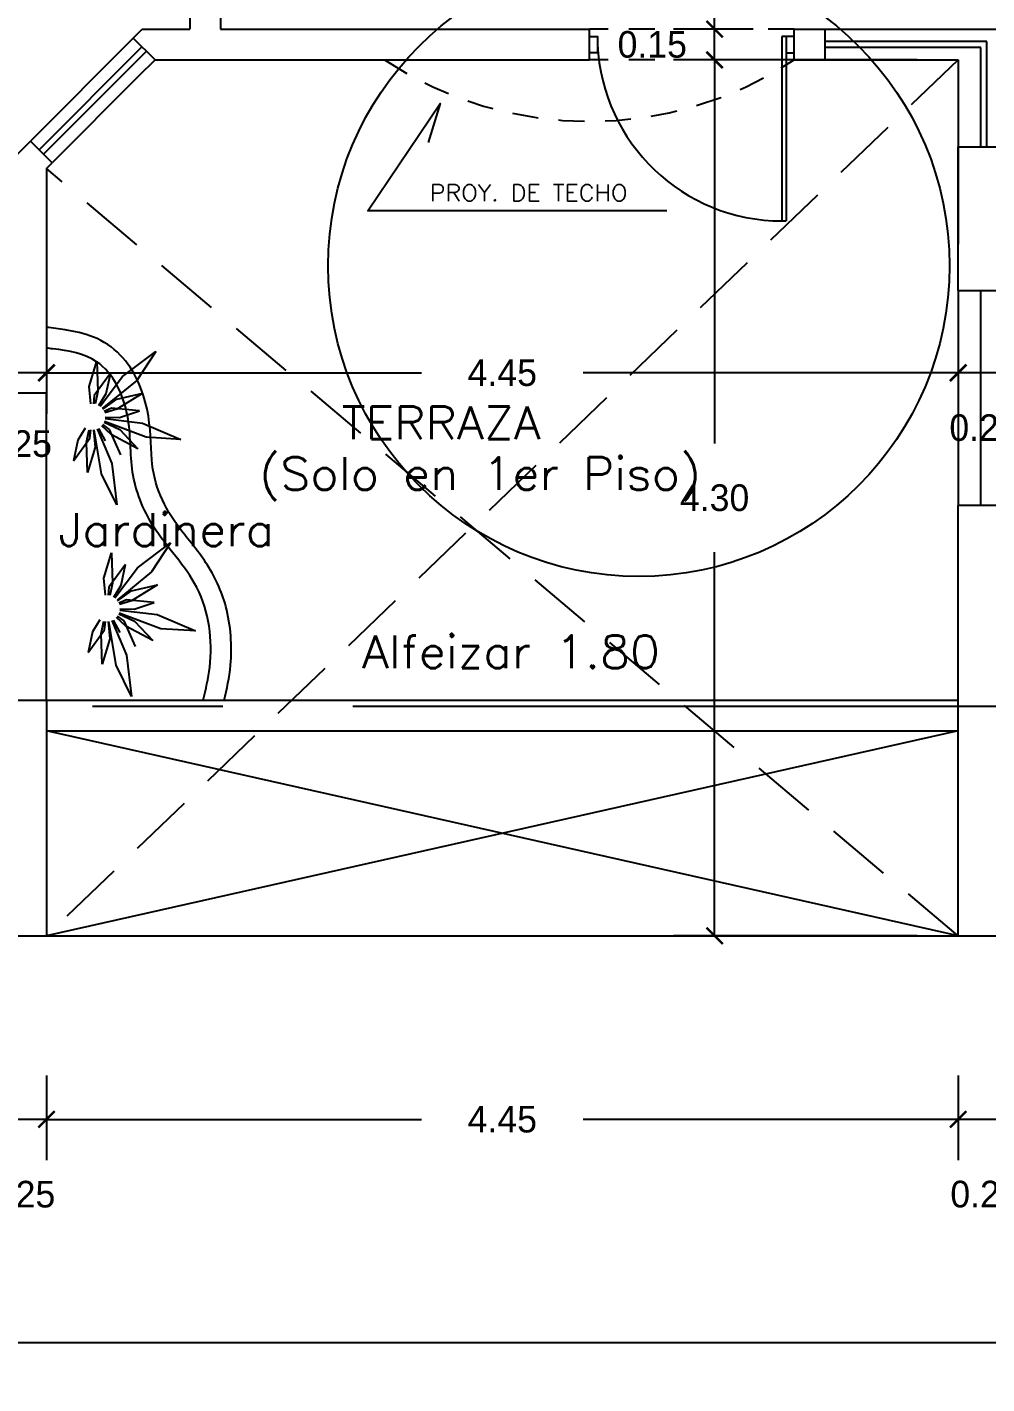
# Model space of a CAD drawing. Header units: millimetres. Extents: x 223 to 336, y 70 to 137.
# Drawn here: x 325.89 to 330.57, y 120.48 to 127.1 of the extents above; entities that cross this region are included whole.
import ezdxf

# ---------------------------------------------------------------- set-up
doc = ezdxf.new("R2010")
doc.units = ezdxf.units.MM
doc.linetypes.add('CENTERX2', pattern=[101.6, 63.5, -12.7, 12.7, -12.7])
doc.linetypes.add('HIDDEN', pattern=[9.525, 6.35, -3.175])
doc.layers.add('COTAS', color=3, linetype='Continuous', lineweight=9)
for name, color, linetype in [('linea-corte', 140, 'CENTERX2'), ('MUROS', 5, 'Continuous'), ('MUROS-BAJOS', 40, 'Continuous'), ('pisos', 8, 'Continuous'), ('PLANTAS', 3, 'Continuous'), ('PROYECCIONES', 6, 'HIDDEN'), ('PUERTAS', 2, 'Continuous'), ('TERRENO', 1, 'Continuous'), ('TEXTOS', 4, 'Continuous')]:
    doc.layers.add(name, color=color, linetype=linetype)
doc.layers.add('VENTANAS', color=250, linetype='Continuous', plot=False)
doc.styles.add('ROMANS', font='romans.shx', dxfattribs={"height": 0.05})
doc.dimstyles.new('ISO-25', dxfattribs={"dimtxt": 0.13, "dimasz": 0.08, "dimexe": 0.2, "dimexo": 0.2, "dimgap": 0.2, "dimtad": 0, "dimtih": 1, "dimtoh": 1, "dimdec": 3, "dimdsep": 46, "dimtxsty": 'Standard', "dimblk": 'ARCHTICK', "dimcen": 3, "dimadec": 0, "dimazin": 0, "dimtfac": 1, "dimtdec": 3, "dimtmove": 0, "dimatfit": 3, "dimldrblk": 'ARCHTICK', "dimfxl": 1, "dimarcsym": 0})

# ---------------------------------------------------------------- blocks, each defined once
blk = doc.blocks.new('_ARCHTICK')
at = {"color": 0, "linetype": 'ByBlock', "const_width": 0.15}
blk.add_lwpolyline([(-0.5, -0.5), (0.5, 0.5)], dxfattribs=at)
blk = doc.blocks.new('*D320')
at = {"layer": 'COTAS', "color": 0, "lineweight": -2, "ltscale": 0.05, "transparency": 16777216}
for p, q in [((298.285, 121.981), (298.285, 120.4762)), ((334.345, 121.981), (334.345, 120.4762)), ((298.285, 120.6762), (315.8658, 120.6762)), ((334.345, 120.6762), (316.7642, 120.6762))]:
    blk.add_line(p, q, dxfattribs=at)
at = {"layer": 'Defpoints', "color": 0, "ltscale": 0.05, "transparency": 16777216}
for p in [(298.285, 122.181), (334.345, 122.181), (334.345, 120.6762)]:
    blk.add_point(p, dxfattribs=at)
at = {"layer": 'COTAS', "color": 0, "lineweight": -2, "ltscale": 0.05, "transparency": 16777216, "xscale": 0.08, "yscale": 0.08, "zscale": 0.08, "rotation": 180}
blk.add_blockref('_ARCHTICK', (298.285, 120.6762), dxfattribs=at)
at = {"layer": 'COTAS', "color": 0, "lineweight": -2, "ltscale": 0.05, "transparency": 16777216, "xscale": 0.08, "yscale": 0.08, "zscale": 0.08}
blk.add_blockref('_ARCHTICK', (334.345, 120.6762), dxfattribs=at)
at = {"layer": 'COTAS', "color": 0, "ltscale": 0.05, "transparency": 16777216, "insert": (316.315, 120.6762), "char_height": 0.13, "attachment_point": 5}
blk.add_mtext('36.06', dxfattribs=at)
blk = doc.blocks.new('*D417')
at = {"layer": 'COTAS', "color": 0, "lineweight": -2, "ltscale": 0.05, "transparency": 16777216}
for p, q in [((330.2306, 128.2128), (329.0419, 128.2128)), ((329.2419, 128.2128), (329.2419, 128.1241)), ((329.2419, 127.0878), (329.2419, 127.5941)), ((329.4306, 127.0878), (329.0419, 127.0878))]:
    blk.add_line(p, q, dxfattribs=at)
at = {"layer": 'Defpoints', "color": 0, "ltscale": 0.05, "transparency": 16777216}
for p in [(329.2419, 128.2128), (330.4306, 128.2128), (329.6306, 127.0878)]:
    blk.add_point(p, dxfattribs=at)
at = {"layer": 'COTAS', "color": 0, "lineweight": -2, "ltscale": 0.05, "transparency": 16777216, "xscale": 0.08, "yscale": 0.08, "zscale": 0.08}
for p, rotation in [((329.2419, 128.2128), 90), ((329.2419, 127.0878), 270)]:
    blk.add_blockref('_ARCHTICK', p, dxfattribs=dict(at, rotation=rotation))
at = {"layer": 'COTAS', "color": 0, "ltscale": 0.05, "transparency": 16777216, "insert": (329.2419, 127.8591), "char_height": 0.13, "attachment_point": 5}
blk.add_mtext('1.125', dxfattribs=at)
blk = doc.blocks.new('*D416')
at = {"layer": 'COTAS', "color": 0, "lineweight": -2, "ltscale": 0.05, "transparency": 16777216}
for p, q in [((329.2419, 127.0878), (329.2419, 127.1678)), ((329.4306, 127.0878), (329.0419, 127.0878)), ((329.2419, 126.9378), (329.2419, 127.0878)), ((329.2419, 126.9378), (329.2419, 127.0878)), ((329.4306, 126.9378), (329.0419, 126.9378)), ((329.2419, 126.9378), (329.2419, 126.8578))]:
    blk.add_line(p, q, dxfattribs=at)
at = {"layer": 'Defpoints', "color": 0, "ltscale": 0.05, "transparency": 16777216}
for p in [(329.2419, 127.0878), (329.6306, 127.0878), (329.6306, 126.9378)]:
    blk.add_point(p, dxfattribs=at)
at = {"layer": 'COTAS', "color": 0, "lineweight": -2, "ltscale": 0.05, "transparency": 16777216, "xscale": 0.08, "yscale": 0.08, "zscale": 0.08}
for p, rotation in [((329.2419, 127.0878), 270), ((329.2419, 126.9378), 90)]:
    blk.add_blockref('_ARCHTICK', p, dxfattribs=dict(at, rotation=rotation))
at = {"layer": 'COTAS', "color": 0, "ltscale": 0.05, "transparency": 16777216, "insert": (328.9375, 127.0128), "char_height": 0.13, "attachment_point": 5}
blk.add_mtext('0.15', dxfattribs=at)
blk = doc.blocks.new('*D348')
at = {"layer": 'COTAS', "color": 0, "lineweight": -2, "ltscale": 0.05, "transparency": 16777216}
for p, q in [((325.9806, 121.981), (325.9806, 121.5672)), ((330.4306, 121.981), (330.4306, 121.5672)), ((325.9806, 121.7672), (327.8106, 121.7672)), ((330.4306, 121.7672), (328.6006, 121.7672))]:
    blk.add_line(p, q, dxfattribs=at)
at = {"layer": 'Defpoints', "color": 0, "ltscale": 0.05, "transparency": 16777216}
for p in [(325.9806, 122.181), (330.4306, 122.181), (325.9806, 121.7672)]:
    blk.add_point(p, dxfattribs=at)
at = {"layer": 'COTAS', "color": 0, "lineweight": -2, "ltscale": 0.05, "transparency": 16777216, "xscale": 0.08, "yscale": 0.08, "zscale": 0.08, "rotation": 180}
blk.add_blockref('_ARCHTICK', (325.9806, 121.7672), dxfattribs=at)
at = {"layer": 'COTAS', "color": 0, "lineweight": -2, "ltscale": 0.05, "transparency": 16777216, "xscale": 0.08, "yscale": 0.08, "zscale": 0.08}
blk.add_blockref('_ARCHTICK', (330.4306, 121.7672), dxfattribs=at)
at = {"layer": 'COTAS', "color": 0, "ltscale": 0.05, "transparency": 16777216, "insert": (328.2056, 121.7672), "char_height": 0.13, "attachment_point": 5}
blk.add_mtext('4.45', dxfattribs=at)
blk = doc.blocks.new('*D326')
at = {"layer": 'COTAS', "color": 0, "lineweight": -2, "ltscale": 0.05, "transparency": 16777216}
for p, q in [((325.9806, 126.2079), (325.9806, 125.2106)), ((330.4306, 125.6128), (330.4306, 125.2106)), ((325.9806, 125.4106), (327.8106, 125.4106)), ((330.4306, 125.4106), (328.6006, 125.4106))]:
    blk.add_line(p, q, dxfattribs=at)
at = {"layer": 'Defpoints', "color": 0, "ltscale": 0.05, "transparency": 16777216}
for p in [(325.9806, 126.4079), (330.4306, 125.8128), (325.9806, 125.4106)]:
    blk.add_point(p, dxfattribs=at)
at = {"layer": 'COTAS', "color": 0, "lineweight": -2, "ltscale": 0.05, "transparency": 16777216, "xscale": 0.08, "yscale": 0.08, "zscale": 0.08, "rotation": 180}
blk.add_blockref('_ARCHTICK', (325.9806, 125.4106), dxfattribs=at)
at = {"layer": 'COTAS', "color": 0, "lineweight": -2, "ltscale": 0.05, "transparency": 16777216, "xscale": 0.08, "yscale": 0.08, "zscale": 0.08}
blk.add_blockref('_ARCHTICK', (330.4306, 125.4106), dxfattribs=at)
at = {"layer": 'COTAS', "color": 0, "ltscale": 0.05, "transparency": 16777216, "insert": (328.2056, 125.4106), "char_height": 0.13, "attachment_point": 5}
blk.add_mtext('4.45', dxfattribs=at)
blk = doc.blocks.new('*D354')
at = {"layer": 'COTAS', "color": 0, "lineweight": -2, "ltscale": 0.05, "transparency": 16777216}
for p, q in [((325.7306, 122.131), (325.7306, 121.5672)), ((325.9806, 121.981), (325.9806, 121.5672)), ((325.7306, 121.7672), (325.6506, 121.7672)), ((325.9806, 121.7672), (325.7306, 121.7672)), ((325.9806, 121.7672), (326.0606, 121.7672))]:
    blk.add_line(p, q, dxfattribs=at)
at = {"layer": 'Defpoints', "color": 0, "ltscale": 0.05, "transparency": 16777216}
for p in [(325.7306, 122.331), (325.9806, 122.181), (325.7306, 121.7672)]:
    blk.add_point(p, dxfattribs=at)
at = {"layer": 'COTAS', "color": 0, "lineweight": -2, "ltscale": 0.05, "transparency": 16777216, "xscale": 0.08, "yscale": 0.08, "zscale": 0.08}
blk.add_blockref('_ARCHTICK', (325.7306, 121.7672), dxfattribs=at)
at = {"layer": 'COTAS', "color": 0, "lineweight": -2, "ltscale": 0.05, "transparency": 16777216, "xscale": 0.08, "yscale": 0.08, "zscale": 0.08, "rotation": 180}
blk.add_blockref('_ARCHTICK', (325.9806, 121.7672), dxfattribs=at)
at = {"layer": 'COTAS', "color": 0, "ltscale": 0.05, "transparency": 16777216, "insert": (325.8545, 121.4012), "char_height": 0.13, "attachment_point": 5}
blk.add_mtext('0.25', dxfattribs=at)
blk = doc.blocks.new('*D327')
at = {"layer": 'COTAS', "color": 0, "lineweight": -2, "ltscale": 0.05, "transparency": 16777216}
for p, q in [((325.9806, 126.2079), (325.9806, 125.2106)), ((325.7306, 125.8378), (325.7306, 125.2106)), ((325.7306, 125.4106), (325.6506, 125.4106)), ((325.9806, 125.4106), (325.7306, 125.4106)), ((325.9806, 125.4106), (326.0606, 125.4106))]:
    blk.add_line(p, q, dxfattribs=at)
at = {"layer": 'Defpoints', "color": 0, "ltscale": 0.05, "transparency": 16777216}
for p in [(325.9806, 126.4079), (325.7306, 126.0378), (325.7306, 125.4106)]:
    blk.add_point(p, dxfattribs=at)
at = {"layer": 'COTAS', "color": 0, "lineweight": -2, "ltscale": 0.05, "transparency": 16777216, "xscale": 0.08, "yscale": 0.08, "zscale": 0.08}
blk.add_blockref('_ARCHTICK', (325.7306, 125.4106), dxfattribs=at)
at = {"layer": 'COTAS', "color": 0, "lineweight": -2, "ltscale": 0.05, "transparency": 16777216, "xscale": 0.08, "yscale": 0.08, "zscale": 0.08, "rotation": 180}
blk.add_blockref('_ARCHTICK', (325.9806, 125.4106), dxfattribs=at)
at = {"layer": 'COTAS', "color": 0, "ltscale": 0.05, "transparency": 16777216, "insert": (325.838, 125.0644), "char_height": 0.13, "attachment_point": 5}
blk.add_mtext('0.25', dxfattribs=at)
blk = doc.blocks.new('*D356')
at = {"layer": 'COTAS', "color": 0, "lineweight": -2, "ltscale": 0.05, "transparency": 16777216}
for p, q in [((330.6806, 122.131), (330.6806, 121.5672)), ((330.4306, 121.981), (330.4306, 121.5672)), ((330.4306, 121.7672), (330.3506, 121.7672)), ((330.6806, 121.7672), (330.4306, 121.7672)), ((330.6806, 121.7672), (330.7606, 121.7672))]:
    blk.add_line(p, q, dxfattribs=at)
at = {"layer": 'Defpoints', "color": 0, "ltscale": 0.05, "transparency": 16777216}
for p in [(330.6806, 122.331), (330.4306, 122.181), (330.4306, 121.7672)]:
    blk.add_point(p, dxfattribs=at)
at = {"layer": 'COTAS', "color": 0, "lineweight": -2, "ltscale": 0.05, "transparency": 16777216, "xscale": 0.08, "yscale": 0.08, "zscale": 0.08}
blk.add_blockref('_ARCHTICK', (330.4306, 121.7672), dxfattribs=at)
at = {"layer": 'COTAS', "color": 0, "lineweight": -2, "ltscale": 0.05, "transparency": 16777216, "xscale": 0.08, "yscale": 0.08, "zscale": 0.08, "rotation": 180}
blk.add_blockref('_ARCHTICK', (330.6806, 121.7672), dxfattribs=at)
at = {"layer": 'COTAS', "color": 0, "ltscale": 0.05, "transparency": 16777216, "insert": (330.5615, 121.4017), "char_height": 0.13, "attachment_point": 5}
blk.add_mtext('0.25', dxfattribs=at)
blk = doc.blocks.new('*D325')
at = {"layer": 'COTAS', "color": 0, "lineweight": -2, "ltscale": 0.05, "transparency": 16777216}
for p, q in [((330.2306, 126.9378), (329.0419, 126.9378)), ((329.2419, 126.9378), (329.2419, 125.0653)), ((329.2419, 122.6628), (329.2419, 124.5353)), ((330.2306, 122.6628), (329.0419, 122.6628))]:
    blk.add_line(p, q, dxfattribs=at)
at = {"layer": 'Defpoints', "color": 0, "ltscale": 0.05, "transparency": 16777216}
for p in [(329.2419, 126.9378), (330.4306, 126.9378), (330.4306, 122.6628)]:
    blk.add_point(p, dxfattribs=at)
at = {"layer": 'COTAS', "color": 0, "lineweight": -2, "ltscale": 0.05, "transparency": 16777216, "xscale": 0.08, "yscale": 0.08, "zscale": 0.08}
for p, rotation in [((329.2419, 126.9378), 90), ((329.2419, 122.6628), 270)]:
    blk.add_blockref('_ARCHTICK', p, dxfattribs=dict(at, rotation=rotation))
at = {"layer": 'COTAS', "color": 0, "ltscale": 0.05, "transparency": 16777216, "insert": (329.2419, 124.8003), "char_height": 0.13, "attachment_point": 5}
blk.add_mtext('4.30', dxfattribs=at)
blk = doc.blocks.new('*D324')
at = {"layer": 'COTAS', "color": 0, "lineweight": -2, "ltscale": 0.05, "transparency": 16777216}
for p, q in [((330.4306, 125.6128), (330.4306, 125.2106)), ((330.6806, 125.6128), (330.6806, 125.2106)), ((330.4306, 125.4106), (330.3506, 125.4106)), ((330.6806, 125.4106), (330.4306, 125.4106)), ((330.6806, 125.4106), (330.7606, 125.4106))]:
    blk.add_line(p, q, dxfattribs=at)
at = {"layer": 'Defpoints', "color": 0, "ltscale": 0.05, "transparency": 16777216}
for p in [(330.4306, 125.8128), (330.6806, 125.8128), (330.4306, 125.4106)]:
    blk.add_point(p, dxfattribs=at)
at = {"layer": 'COTAS', "color": 0, "lineweight": -2, "ltscale": 0.05, "transparency": 16777216, "xscale": 0.08, "yscale": 0.08, "zscale": 0.08}
blk.add_blockref('_ARCHTICK', (330.4306, 125.4106), dxfattribs=at)
at = {"layer": 'COTAS', "color": 0, "lineweight": -2, "ltscale": 0.05, "transparency": 16777216, "xscale": 0.08, "yscale": 0.08, "zscale": 0.08, "rotation": 180}
blk.add_blockref('_ARCHTICK', (330.6806, 125.4106), dxfattribs=at)
at = {"layer": 'COTAS', "color": 0, "ltscale": 0.05, "transparency": 16777216, "insert": (330.5567, 125.1424), "char_height": 0.13, "attachment_point": 5}
blk.add_mtext('0.25', dxfattribs=at)

msp = doc.modelspace()

# ---------------------------------------------------------------- linework, layer by layer
at = {"layer": 'linea-corte', "ltscale": 0.05}
msp.add_line((335.73083, 123.78159), (297.15788, 123.78159), dxfattribs=at)
at = {"layer": 'MUROS'}
for p, q in [((326.68064, 127.20031), (326.68064, 127.08781)), ((326.83064, 127.20031), (326.83064, 127.08781)), ((326.40447, 127.04387), (326.4484, 127.08781)), ((326.4484, 127.08781), (326.68064, 127.08781)), ((326.83064, 127.08781), (328.63064, 127.08781)), ((329.63064, 126.93781), (329.63064, 127.08781)), ((329.63064, 127.08781), (329.78064, 127.08781)), ((329.78064, 126.93781), (329.78064, 127.08781)), ((326.51054, 126.93781), (326.40447, 127.04387)), ((326.51054, 126.93781), (327.63064, 126.93781)), ((326.51054, 126.93781), (328.63064, 126.93781)), ((329.63064, 126.93781), (329.78064, 126.93781)), ((325.5484, 126.18781), (325.90196, 126.54136)), ((326.00802, 126.4353), (325.90196, 126.54136)), ((330.43064, 126.51281), (330.43064, 126.03781)), ((330.43064, 125.81281), (330.43064, 126.51281)), ((330.43064, 126.51281), (330.68064, 126.51281)), ((325.98064, 126.40791), (326.00802, 126.4353)), ((330.43064, 125.81281), (330.68064, 125.81281)), ((325.73064, 125.31281), (325.98064, 125.31281)), ((330.43064, 123.81281), (330.43064, 124.76281)), ((325.73064, 123.81281), (330.43064, 123.81281)), ((330.43064, 122.66281), (330.43064, 123.81281)), ((325.98064, 123.66281), (330.43064, 123.66281)), ((305.24661, 122.66234), (325.98064, 122.66281)), ((330.43064, 122.66281), (333.195, 122.66281))]:
    msp.add_line(p, q, dxfattribs=at)
at = {"layer": 'MUROS', "ltscale": 0.05}
for p, q in [((328.63064, 126.93781), (328.63064, 127.08781)), ((325.98064, 126.40791), (325.98064, 125.31281)), ((330.68064, 124.76281), (330.43064, 124.76281)), ((325.73064, 123.81281), (325.98064, 123.81281)), ((325.98064, 123.81281), (325.98064, 122.66281)), ((325.98064, 123.81281), (325.98064, 122.66281))]:
    msp.add_line(p, q, dxfattribs=at)
at = {"layer": 'MUROS-BAJOS', "ltscale": 0.05}
for p, q in [((329.78064, 127.08781), (330.68064, 127.08781)), ((326.40447, 127.04387), (325.90196, 126.54136)), ((326.43229, 126.85956), (326.51054, 126.93781)), ((326.43229, 126.85956), (326.51054, 126.93781)), ((329.78064, 126.93781), (330.43064, 126.93781)), ((330.43064, 126.93781), (330.43064, 126.51281)), ((326.43229, 126.85956), (326.00802, 126.4353)), ((330.43064, 125.81281), (330.43064, 124.76281)), ((325.98064, 123.81281), (325.98064, 125.31281)), ((325.98064, 123.81281), (325.98064, 125.31281))]:
    msp.add_line(p, q, dxfattribs=at)
for points, knots in [([(326.84828, 123.81281), (326.8618, 123.8666), (326.87355, 123.9233), (326.88766, 124.07817), (326.88098, 124.17634), (326.83584, 124.34647), (326.80074, 124.42092), (326.71736, 124.5454), (326.67179, 124.59826), (326.55176, 124.75641), (326.50517, 124.86124), (326.48887, 125.05708), (326.49136, 125.14079), (326.45176, 125.32718), (326.41261, 125.42274), (326.30473, 125.53529), (326.25718, 125.56632), (326.16303, 125.60386), (326.11605, 125.61345), (326.04049, 125.62513), (326.01029, 125.62906), (325.98064, 125.63234)], [0.0920503, 0.0920503, 0.0920503, 0.0920503, 0.2495142, 0.2495142, 0.4990285, 0.4990285, 0.701201, 0.701201, 0.9033735, 0.9033735, 1.32914, 1.32914, 1.5629622, 1.5629622, 1.7967845, 1.7967845, 1.915531, 1.915531, 2.0342776, 2.0342776, 2.1177605, 2.1177605, 2.1177605, 2.1177605]), ([(326.74499, 123.81281), (326.75892, 123.86561), (326.80048, 124.04667), (326.75678, 124.3781), (326.49771, 124.62424), (326.38027, 124.92344), (326.40145, 125.2081), (326.2709, 125.48753), (326.07793, 125.51977), (325.99116, 125.53016), (325.98064, 125.53136)], [0.0670857, 0.0670857, 0.0670857, 0.0670857, 0.2310733, 0.6245672, 0.9932549, 1.2748951, 1.5517175, 1.854887, 2.0771678, 2.1078858, 2.1078858, 2.1078858, 2.1078858])]:
    msp.add_open_spline(points, degree=3, knots=knots, dxfattribs=at)
at = {"layer": 'pisos', "ltscale": 0.05}
for p, q in [((330.43064, 122.66281), (325.98064, 123.66281)), ((330.43064, 123.66281), (325.98064, 122.66281)), ((325.98064, 122.66281), (330.43064, 122.66281)), ((325.98064, 122.66281), (330.43064, 122.66281))]:
    msp.add_line(p, q, dxfattribs=at)
msp.add_lwpolyline([(329.00878, 126.20189), (327.54855, 126.20189), (327.90155, 126.72441), (327.84417, 126.53449)], dxfattribs=at)
at = {"layer": 'pisos', "color": 0, "ltscale": 0.05}
msp.add_circle((328.8719, 125.93322), 1.5165, dxfattribs=at)
at = {"layer": 'PLANTAS'}
for p, q in [((326.35254, 125.39351), (326.51477, 125.51535)), ((326.51477, 125.51535), (326.4211, 125.37394)), ((326.18939, 125.34325), (326.22664, 125.46761)), ((326.22664, 125.46761), (326.23177, 125.31878)), ((326.29435, 125.41039), (326.21401, 125.29976)), ((326.24225, 125.24719), (326.35254, 125.39351)), ((326.4211, 125.37394), (326.25331, 125.23656)), ((326.27277, 125.30954), (326.29435, 125.41039)), ((326.19738, 125.25986), (326.18939, 125.34325)), ((326.21401, 125.29976), (326.20998, 125.25983)), ((326.23177, 125.31878), (326.21793, 125.25852)), ((326.23699, 125.25077), (326.27277, 125.30954)), ((326.25593, 125.23314), (326.32415, 125.28174)), ((326.45048, 125.31167), (326.32415, 125.23281)), ((326.32415, 125.28174), (326.45048, 125.31167)), ((326.2988, 125.23868), (326.26221, 125.22221)), ((326.32415, 125.23281), (326.26505, 125.21467)), ((326.43478, 125.22442), (326.2988, 125.23868)), ((326.33666, 125.19268), (326.43478, 125.22442)), ((326.29589, 125.10982), (326.25063, 125.15194)), ((326.2883, 125.13471), (326.25574, 125.15816)), ((326.26207, 125.16906), (326.33827, 125.13428)), ((326.46659, 125.09643), (326.26373, 125.17304)), ((326.2674, 125.18794), (326.44926, 125.16558)), ((326.26786, 125.19429), (326.33666, 125.19268)), ((326.44926, 125.16558), (326.63589, 125.08601)), ((326.11267, 124.98119), (326.19301, 125.09182)), ((326.13425, 125.08203), (326.11267, 124.98119)), ((326.17003, 125.14081), (326.13425, 125.08203)), ((326.17525, 125.0728), (326.1891, 125.13305)), ((326.19301, 125.09182), (326.19704, 125.13175)), ((326.20964, 125.13171), (326.21763, 125.04833)), ((326.249, 124.91828), (326.21392, 125.13227)), ((326.22865, 125.13653), (326.30023, 124.96786)), ((326.23439, 125.13931), (326.26739, 125.07893)), ((326.34394, 125.00982), (326.2883, 125.13471)), ((326.42735, 125.03985), (326.29589, 125.10982)), ((326.33827, 125.13428), (326.42735, 125.03985)), ((326.63589, 125.08601), (326.46659, 125.09643)), ((326.18038, 124.92397), (326.17525, 125.0728)), ((326.21763, 125.04833), (326.18038, 124.92397)), ((326.30023, 124.96786), (326.32463, 124.76645)), ((326.32463, 124.76645), (326.249, 124.91828)), ((326.42423, 124.45838), (326.58646, 124.58022)), ((326.58646, 124.58022), (326.49279, 124.4388)), ((326.26108, 124.40811), (326.29833, 124.53247)), ((326.29833, 124.53247), (326.30346, 124.38365)), ((326.36604, 124.47526), (326.2857, 124.36462)), ((326.31395, 124.31206), (326.42423, 124.45838)), ((326.49279, 124.4388), (326.32501, 124.30143)), ((326.34447, 124.37441), (326.36604, 124.47526)), ((326.26907, 124.32473), (326.26108, 124.40811)), ((326.2857, 124.36462), (326.28167, 124.3247)), ((326.30346, 124.38365), (326.28962, 124.32339)), ((326.30868, 124.31563), (326.34447, 124.37441)), ((326.52217, 124.37654), (326.39585, 124.29767)), ((326.39585, 124.34661), (326.52217, 124.37654)), ((326.32763, 124.298), (326.39585, 124.34661)), ((326.37049, 124.30354), (326.3339, 124.28707)), ((326.39585, 124.29767), (326.33674, 124.27954)), ((326.50647, 124.28929), (326.37049, 124.30354)), ((326.40835, 124.25755), (326.50647, 124.28929)), ((326.35999, 124.19957), (326.32743, 124.22303)), ((326.33376, 124.23393), (326.40996, 124.19915)), ((326.53828, 124.1613), (326.33542, 124.23791)), ((326.33909, 124.2528), (326.52095, 124.23045)), ((326.33955, 124.25915), (326.40835, 124.25755)), ((326.52095, 124.23045), (326.70758, 124.15088)), ((326.18436, 124.04605), (326.2647, 124.15669)), ((326.24173, 124.20568), (326.20594, 124.1469)), ((326.24694, 124.13766), (326.26079, 124.19792)), ((326.2647, 124.15669), (326.26873, 124.19661)), ((326.28134, 124.19658), (326.28932, 124.1132)), ((326.32069, 123.98315), (326.28561, 124.19713)), ((326.30035, 124.2014), (326.37192, 124.03273)), ((326.30608, 124.20417), (326.33908, 124.14379)), ((326.36758, 124.17468), (326.32232, 124.2168)), ((326.41563, 124.07469), (326.35999, 124.19957)), ((326.49904, 124.10472), (326.36758, 124.17468)), ((326.40996, 124.19915), (326.49904, 124.10472)), ((326.70758, 124.15088), (326.53828, 124.1613)), ((326.20594, 124.1469), (326.18436, 124.04605)), ((326.25208, 123.98884), (326.24694, 124.13766)), ((326.28932, 124.1132), (326.25208, 123.98884)), ((326.37192, 124.03273), (326.39632, 123.83131)), ((326.39632, 123.83131), (326.32069, 123.98315))]:
    msp.add_line(p, q, dxfattribs=at)
at = {"layer": 'PROYECCIONES', "ltscale": 0.02}
for p, q in [((329.63064, 127.08781), (328.63064, 127.08781)), ((329.63064, 126.93781), (328.63064, 126.93781))]:
    msp.add_line(p, q, dxfattribs=at)
at = {"layer": 'PROYECCIONES', "ltscale": 0.05}
for p, q in [((330.43064, 126.93781), (325.98064, 122.66281)), ((330.43064, 122.66281), (325.98064, 126.40791))]:
    msp.add_line(p, q, dxfattribs=at)
at = {"layer": 'PROYECCIONES', "ltscale": 0.02}
msp.add_arc((328.63064, 128.45447), 1.81667, 236.601512, 303.398488, dxfattribs=at)
at = {"layer": 'PUERTAS', "color": 1}
for p, q in [((329.59064, 127.05281), (329.57064, 127.05281)), ((329.57064, 127.05281), (329.57064, 126.15192)), ((329.59064, 127.05281), (329.59064, 126.15192)), ((329.57064, 126.15192), (329.59064, 126.15192))]:
    msp.add_line(p, q, dxfattribs=at)
for points in [[(328.63064, 127.05281), (328.67064, 127.05281), (328.67064, 126.97281), (328.63064, 126.97281)], [(329.63064, 127.05281), (329.59064, 127.05281), (329.59064, 126.97281), (329.63064, 126.97281)]]:
    msp.add_lwpolyline(points, close=True, dxfattribs=at)
at = {"layer": 'PUERTAS'}
msp.add_arc((329.57064, 127.05281), 0.90089, 182.544804, 270, dxfattribs=at)
at = {"layer": 'TERRENO', "ltscale": 0.05}
for p, q in [((330.57064, 127.02781), (329.78064, 127.02781)), ((330.57064, 126.51281), (330.57064, 127.02781)), ((330.54064, 126.99781), (329.78064, 126.99781)), ((330.54064, 126.51281), (330.54064, 126.99781)), ((330.54064, 124.76281), (330.54064, 125.81281))]:
    msp.add_line(p, q, dxfattribs=at)
at = {"layer": 'VENTANAS'}
for p, q in [((326.4469, 127.00145), (325.94438, 126.49893)), ((326.46811, 126.98023), (325.9656, 126.47772))]:
    msp.add_line(p, q, dxfattribs=at)

# ---------------------------------------------------------------- texts
at = {"layer": 'TEXTOS', "style": 'ROMANS', "width": 1.065916}
for s, height, p in [('PROY. DE TECHO', 0.08, (327.85174, 126.24909)), ('TERRAZA', 0.16, (327.42135, 125.08657)), ('(Solo en 1er Piso)', 0.16, (327.01963, 124.83893)), ('Jardinera', 0.16, (326.03907, 124.56507)), ('Alfeizar 1.80', 0.16, (327.52042, 123.9692))]:
    msp.add_text(s, height=height, dxfattribs=at).set_placement(p)

# ---------------------------------------------------------------- dimensions: what is measured, and where the dimension line sits
at = {"layer": 'COTAS', "ltscale": 0.05}
for base, p1, p2, picture, middle in [((329.2419, 128.21281), (329.63064, 127.08781), (330.43064, 128.21281), '*D417', (329.2419, 127.85906)), ((329.2419, 127.08781), (329.63064, 126.93781), (329.63064, 127.08781), '*D416', (328.93749, 127.01281))]:
    dim = msp.add_linear_dim(base=base, p1=p1, p2=p2, angle=90, dimstyle='ISO-25', override={"dimscale": 1, "dimtmove": 1}, dxfattribs=at)
    dim.commit()
    dim.dimension.update_dxf_attribs({"geometry": picture, "text_midpoint": middle, "dimtype": 160})
dim = msp.add_linear_dim(base=(329.2419, 126.93781), p1=(330.43064, 122.66281), p2=(330.43064, 126.93781), angle=90, text='4.30', dimstyle='ISO-25', override={"dimscale": 1}, dxfattribs=at)
dim.commit()
dim.dimension.update_dxf_attribs({"geometry": '*D325', "text_midpoint": (329.2419, 124.80031)})
for base, p1, p2, picture, middle in [((325.73064, 125.41065), (325.98064, 126.40791), (325.73064, 126.03781), '*D327', (325.83798, 125.06438)), ((330.43064, 125.41065), (330.68064, 125.81281), (330.43064, 125.81281), '*D324', (330.55673, 125.14238)), ((325.73064, 121.76717), (325.98064, 122.18104), (325.73064, 122.33104), '*D354', (325.85452, 121.4012)), ((330.43064, 121.76717), (330.68064, 122.33104), (330.43064, 122.18104), '*D356', (330.5615, 121.40171))]:
    dim = msp.add_linear_dim(base=base, p1=p1, p2=p2, dimstyle='ISO-25', override={"dimscale": 1, "dimtmove": 1}, dxfattribs=at)
    dim.commit()
    dim.dimension.update_dxf_attribs({"geometry": picture, "text_midpoint": middle, "dimtype": 160})
for base, p1, p2, override, picture, middle in [((325.98064, 125.41065), (330.43064, 125.81281), (325.98064, 126.40791), {"dimscale": 1, "dimtmove": 1}, '*D326', (328.20564, 125.41065)), ((334.345, 120.67623), (298.285, 122.18104), (334.345, 122.18104), {"dimscale": 1}, '*D320', (316.315, 120.67623)), ((325.98064, 121.76717), (330.43064, 122.18104), (325.98064, 122.18104), {"dimscale": 1, "dimtmove": 1}, '*D348', (328.20564, 121.76717))]:
    dim = msp.add_linear_dim(base=base, p1=p1, p2=p2, dimstyle='ISO-25', override=override, dxfattribs=at)
    dim.commit()
    dim.dimension.update_dxf_attribs({"geometry": picture, "text_midpoint": middle})

doc.saveas('drawing.dxf')
